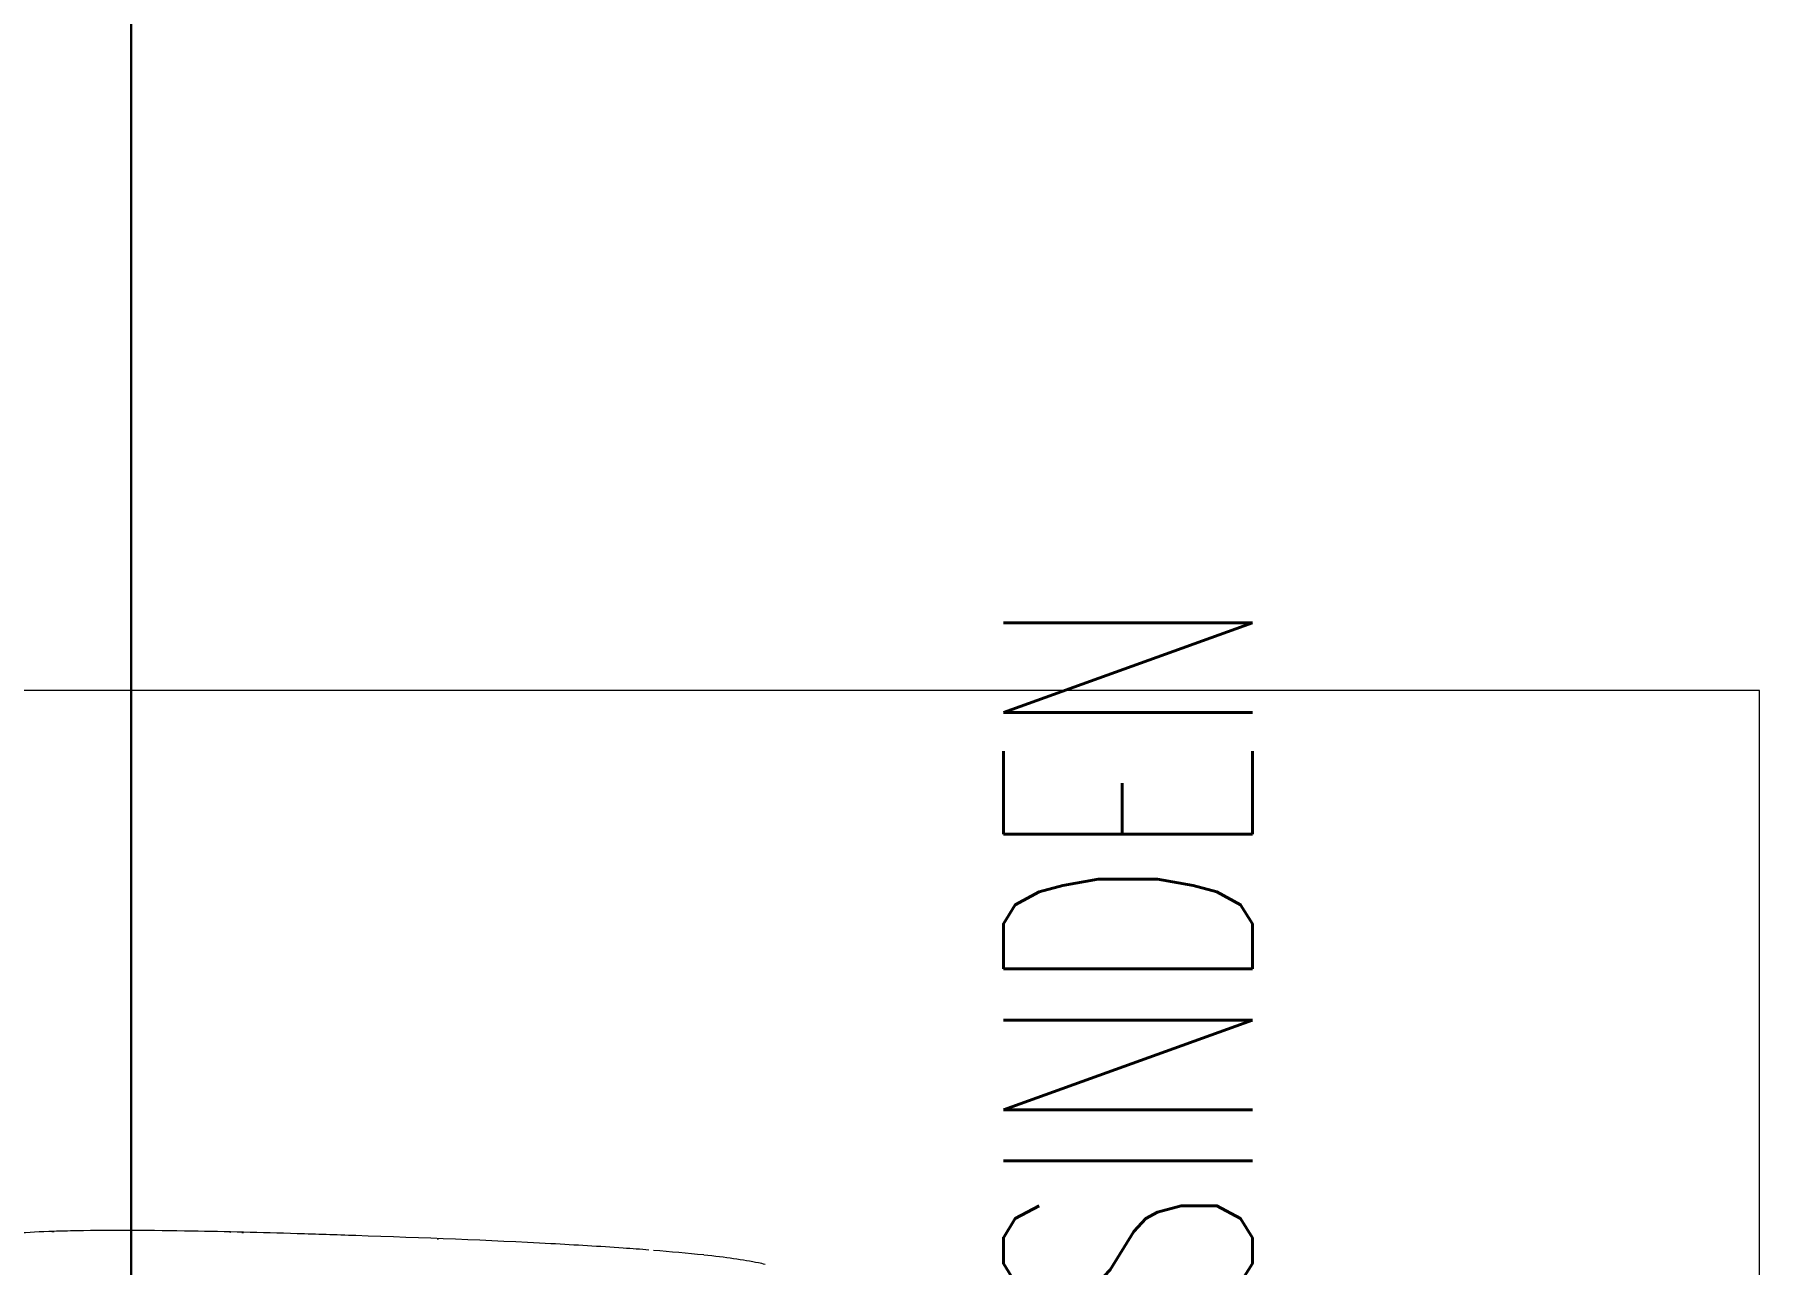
# Model space of a CAD drawing. Extents: x -2012 to 34975, y -1043 to 8321.
# Drawn here: x 31582.3 to 31733.8, y 1617.1 to 1725.1 of the extents above; entities that cross this region are included whole.
import ezdxf
from ezdxf.enums import TextEntityAlignment as Align
from ezdxf.xclip import XClip

# ---------------------------------------------------------------- set-up
doc = ezdxf.new("R2010")
doc.units = 0
doc.header["$LTSCALE"] = 25
doc.header["$XCLIPFRAME"] = 0
doc.layers.get('0').update_dxf_attribs({"color": 9, "lineweight": 9})
for name, color, linetype, lineweight in [('04', 9, 'Continuous', 9), ('06D', 9, 'Continuous', 9), ('E-KABLO', 7, 'Continuous', 30), ('E-LİNYE', 7, 'Continuous', 30)]:
    doc.layers.add(name, color=color, linetype=linetype, lineweight=lineweight)
doc.styles.add('E-YAZI', font='txttw.shx')

# ---------------------------------------------------------------- blocks, each defined once
blk = doc.blocks.new('p-araba-polo')
for points, degree, knots in [([(0.578, 0.8067), (0.5852, 0.8073), (0.6136, 0.8094), (0.6943, 0.8142), (0.7938, 0.8181), (0.9022, 0.8216), (0.9869, 0.8238), (1.0486, 0.8241), (1.0808, 0.8236)], 3, [0, 0, 0, 0, 0.049552, 0.182368, 0.511137, 0.607099, 0.78604, 1, 1, 1, 1]), ([(0.5894, 0.8074), (0.5894, 0.8074), (0.5894, 0.8074), (0.5894, 0.8074), (0.5894, 0.8074), (0.5894, 0.8074), (0.5894, 0.8074), (0.5894, 0.8074), (0.5894, 0.8074), (0.5894, 0.8074), (0.5894, 0.8074), (0.5894, 0.8074), (0.5894, 0.8074), (0.5894, 0.8074), (0.5894, 0.8074)], 7, [0, 0, 0, 0, 0, 0, 0, 0, 1, 1, 1, 1, 1, 1, 1, 1, 1, 1, 1, 1, 1, 1, 1]), ([(0.4758, 0.7941), (0.4779, 0.7946), (0.4931, 0.7978), (0.5106, 0.8003), (0.5297, 0.8023)], 3, [0, 0, 0, 0, 0.124213, 1, 1, 1, 1])]:
    blk.add_open_spline(points, degree=degree, knots=knots)
for points, degree in [([(0.9357, 0.8222), (0.9352, 0.8222), (0.9348, 0.8222), (0.9343, 0.8222)], 3), ([(0.9453, 0.8224), (0.9455, 0.8224), (0.9457, 0.8224), (0.9459, 0.8223), (0.9461, 0.8222), (0.9463, 0.8221)], 5), ([(0.9453, 0.8224), (0.9455, 0.8224), (0.9457, 0.8224), (0.9459, 0.8223), (0.9461, 0.8222), (0.9463, 0.8221)], 5), ([(1.0811, 0.8236), (1.0881, 0.8235), (1.0946, 0.8233), (1.1009, 0.8231)], 3), ([(1.1014, 0.8231), (1.1013, 0.8231), (1.1011, 0.8231), (1.101, 0.8231), (1.1008, 0.8231), (1.1007, 0.8231), (1.1006, 0.8231), (1.1004, 0.8231)], 7), ([(1.1004, 0.8231), (1.1009, 0.8231), (1.1013, 0.8231), (1.1018, 0.8231), (1.1022, 0.823), (1.1026, 0.8229)], 5), ([(1.1026, 0.8229), (1.1022, 0.823), (1.1018, 0.8231), (1.1013, 0.8231), (1.1009, 0.8231), (1.1004, 0.8231)], 5), ([(1.1004, 0.8231), (1.1008, 0.8231), (1.1011, 0.8231), (1.1015, 0.8231)], 3), ([(1.1009, 0.8231), (1.1242, 0.8223), (1.1443, 0.821), (1.1589, 0.8187)], 3), ([(0.5299, 0.8024), (0.5443, 0.8039), (0.5588, 0.8052), (0.5741, 0.8064)], 3), ([(0.7638, 0.8164), (0.7637, 0.8164), (0.7637, 0.8163), (0.7636, 0.8162), (0.7635, 0.8161), (0.7634, 0.8159)], 5), ([(0.7638, 0.8164), (0.7637, 0.8164), (0.7637, 0.8163), (0.7636, 0.8162), (0.7635, 0.8161), (0.7634, 0.8159)], 5)]:
    blk.add_open_spline(points, degree=degree)

msp = doc.modelspace()

# ---------------------------------------------------------------- linework, layer by layer
at = {"layer": '06D'}
msp.add_lwpolyline([(31733.84, 1417.5), (31733.84, 1667.5), (31233.84, 1667.5), (31233.84, 1417.5)], close=True, dxfattribs=at)
at = {"layer": 'E-KABLO', "color": 6}
msp.add_lwpolyline([(31628.63, 811.56), (31590.78, 811.56), (31590.78, 2100.01)], dxfattribs=at)

# ---------------------------------------------------------------- block references
at = {"layer": '04'}
ref = msp.add_blockref('p-araba-polo', (31694.08, 1537.69), dxfattribs=dict(at, xscale=-100, yscale=100, zscale=100))
XClip(ref).set_block_clipping_path([(-0.0924763951, -0.9835002962), (4.0650970395, 0.9845199444)])

# ---------------------------------------------------------------- texts
at = {"layer": 'E-LİNYE', "color": 3, "linetype": 'Continuous', "style": 'E-YAZI', "width": 0.6}
msp.add_text('EMT BORU ICERISINDEN', height=21.875, rotation=90, dxfattribs=at).set_placement((31678.36, 1572.75), align=Align.MIDDLE_CENTER)

doc.saveas('drawing.dxf')
